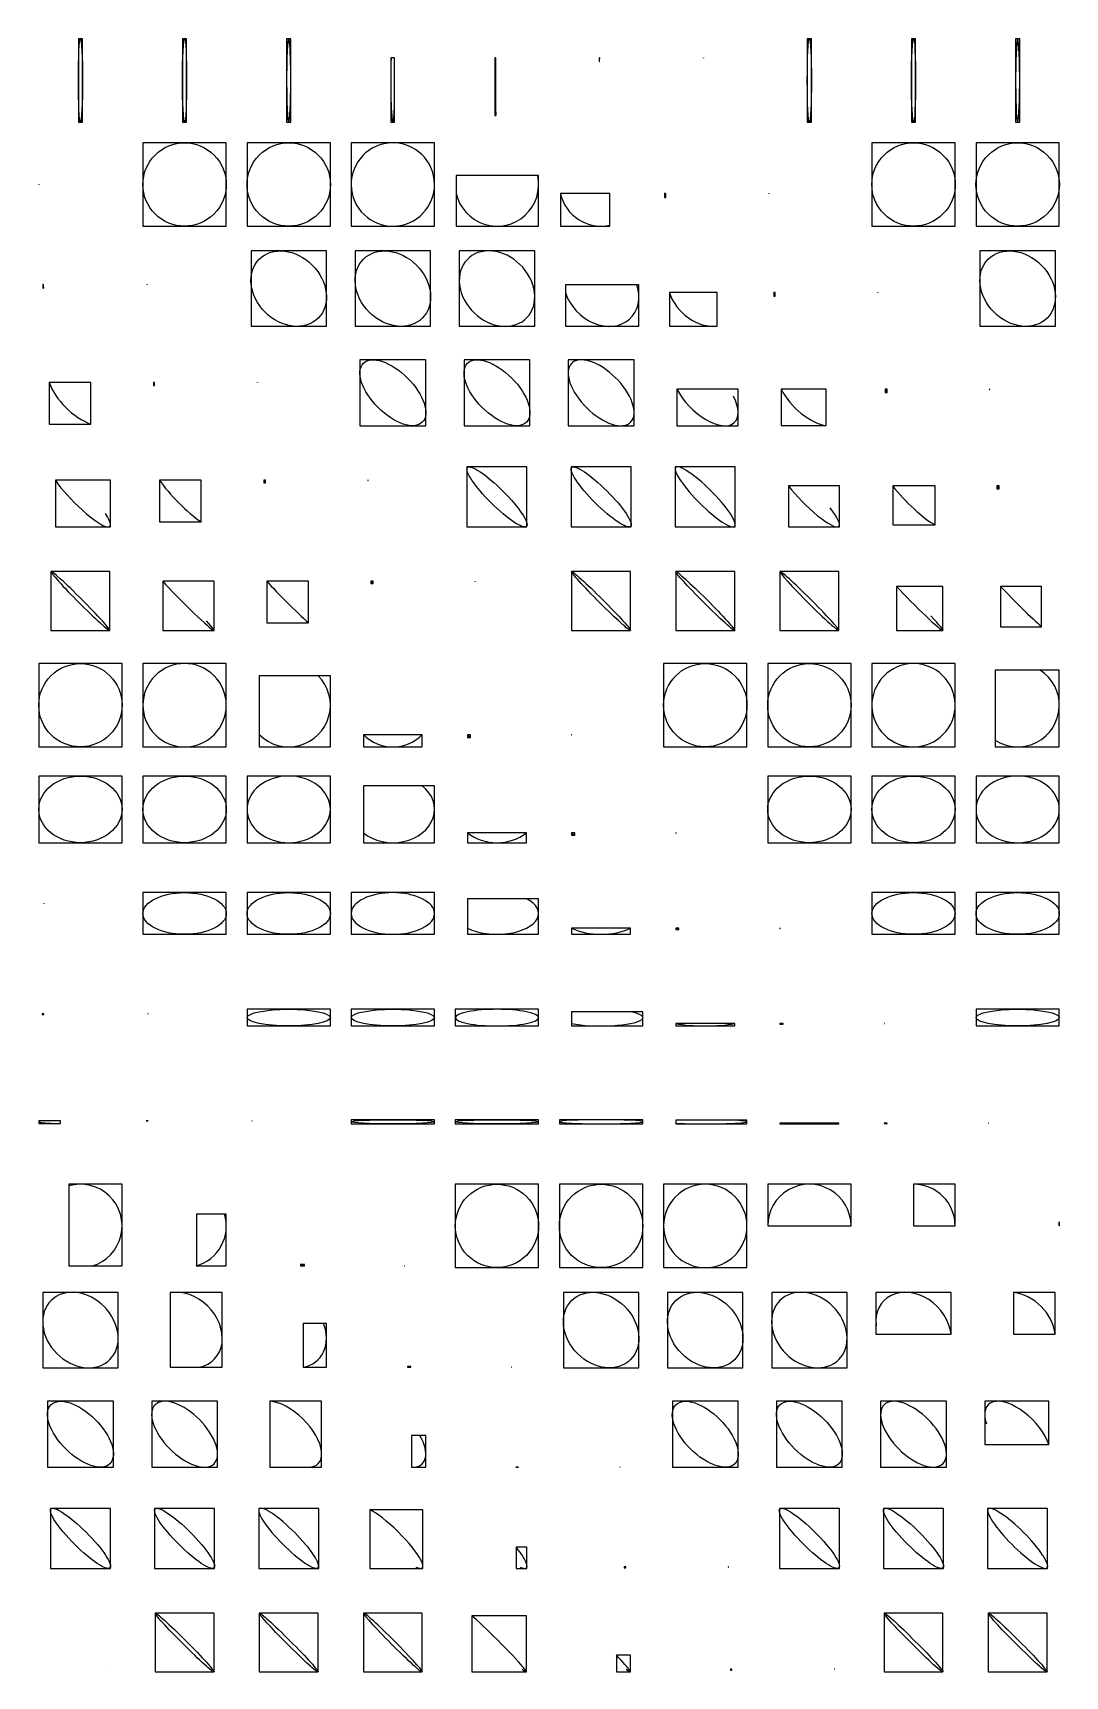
# Model space of a CAD drawing. Header units: millimetres. Extents: x -205 to 204, y -103 to 205.
# Drawn here: x -204.6 to -105.4, y -103.2 to 54.6 of the extents above; entities that cross this region are included whole.
import ezdxf

# ---------------------------------------------------------------- set-up
doc = ezdxf.new("R2010")
doc.units = ezdxf.units.MM
doc.layers.get('0').update_dxf_attribs({"lineweight": 25})

msp = doc.modelspace()

# ---------------------------------------------------------------- linework, layer by layer
for p, q in [((-199.8, 54), (-200.2, 54)), ((-200.2, 54), (-200.2, 46)), ((-199.8, 46), (-199.8, 54)), ((-189.8, 54), (-190.2, 54)), ((-190.2, 54), (-190.2, 46)), ((-189.8, 46), (-189.8, 54)), ((-179.8, 54), (-180.2, 54)), ((-180.2, 54), (-180.2, 46)), ((-179.8, 46), (-179.8, 54)), ((-129.8, 54), (-130.2, 54)), ((-130.2, 54), (-130.2, 46)), ((-129.8, 46), (-129.8, 54)), ((-119.8, 54), (-120.2, 54)), ((-120.2, 54), (-120.2, 46)), ((-119.8, 46), (-119.8, 54)), ((-109.8, 54), (-110.2, 54)), ((-110.2, 54), (-110.2, 46)), ((-109.8, 46), (-109.8, 54)), ((-169.83, 52.16), (-170.2, 52.16)), ((-170.2, 52.16), (-170.2, 46)), ((-169.83, 46), (-169.83, 52.16)), ((-160.11, 52.16), (-160.2, 52.16)), ((-160.2, 52.16), (-160.2, 46.63)), ((-160.11, 46.63), (-160.11, 52.16)), ((-150.17, 52.16), (-150.18, 52.16)), ((-150.18, 52.16), (-150.18, 51.81)), ((-150.17, 51.81), (-150.17, 52.16)), ((-140.17, 52.13), (-140.17, 52.16)), ((-140.17, 52.16), (-140.17, 52.16)), ((-140.17, 52.16), (-140.17, 52.13)), ((-140.17, 52.13), (-140.17, 52.13)), ((-150.18, 51.81), (-150.17, 51.81)), ((-200.2, 46), (-199.8, 46)), ((-190.2, 46), (-189.8, 46)), ((-180.2, 46), (-179.8, 46)), ((-170.2, 46), (-169.83, 46)), ((-160.2, 46.63), (-160.11, 46.63)), ((-130.2, 46), (-129.8, 46)), ((-120.2, 46), (-119.8, 46)), ((-110.2, 46), (-109.8, 46)), ((-186, 44), (-194, 44)), ((-194, 44), (-194, 36)), ((-186, 36), (-186, 44)), ((-176, 44), (-184, 44)), ((-184, 44), (-184, 36)), ((-176, 36), (-176, 44)), ((-166, 44), (-174, 44)), ((-174, 44), (-174, 36)), ((-166, 36), (-166, 44)), ((-116, 44), (-124, 44)), ((-124, 44), (-124, 36)), ((-116, 36), (-116, 44)), ((-106, 44), (-114, 44)), ((-114, 44), (-114, 36)), ((-106, 36), (-106, 44)), ((-204, 39.96), (-204, 40)), ((-204, 40), (-204, 40)), ((-204, 40), (-204, 39.96)), ((-204, 39.96), (-204, 39.96)), ((-156, 40.85), (-163.91, 40.85)), ((-163.91, 40.85), (-163.91, 36)), ((-156, 36), (-156, 40.85)), ((-149.15, 39.15), (-153.91, 39.15)), ((-153.91, 39.15), (-153.91, 36)), ((-149.15, 36), (-149.15, 39.15)), ((-143.8, 39.15), (-143.91, 39.15)), ((-143.91, 39.15), (-143.91, 38.76)), ((-143.91, 38.76), (-143.8, 38.76)), ((-143.8, 38.76), (-143.8, 39.15)), ((-133.9, 39.15), (-133.91, 39.15)), ((-133.91, 39.15), (-133.91, 39.11)), ((-133.91, 39.11), (-133.9, 39.11)), ((-133.9, 39.11), (-133.9, 39.15)), ((-194, 36), (-186, 36)), ((-184, 36), (-176, 36)), ((-174, 36), (-166, 36)), ((-163.91, 36), (-156, 36)), ((-153.91, 36), (-149.15, 36)), ((-124, 36), (-116, 36)), ((-114, 36), (-106, 36)), ((-176.38, 33.62), (-183.62, 33.62)), ((-183.62, 33.62), (-183.62, 26.38)), ((-176.38, 26.38), (-176.38, 33.62)), ((-166.38, 33.62), (-173.62, 33.62)), ((-173.62, 33.62), (-173.62, 26.38)), ((-166.38, 26.38), (-166.38, 33.62)), ((-156.38, 33.62), (-163.62, 33.62)), ((-163.62, 33.62), (-163.62, 26.38)), ((-156.38, 26.38), (-156.38, 33.62)), ((-106.38, 33.62), (-113.62, 33.62)), ((-113.62, 33.62), (-113.62, 26.38)), ((-106.38, 26.38), (-106.38, 33.62)), ((-203.54, 30.4), (-203.6, 30.4)), ((-203.6, 30.4), (-203.6, 30.04)), ((-203.6, 30.04), (-203.54, 30.04)), ((-203.54, 30.04), (-203.54, 30.4)), ((-193.6, 30.36), (-193.6, 30.4)), ((-193.6, 30.4), (-193.6, 30.4)), ((-193.6, 30.4), (-193.6, 30.36)), ((-193.6, 30.36), (-193.6, 30.36)), ((-146.38, 30.38), (-153.43, 30.38)), ((-153.43, 30.38), (-153.43, 26.38)), ((-146.38, 26.38), (-146.38, 30.38)), ((-138.84, 29.62), (-143.43, 29.62)), ((-143.43, 29.62), (-143.43, 26.38)), ((-138.84, 26.38), (-138.84, 29.62)), ((-133.3, 29.62), (-133.43, 29.62)), ((-133.43, 29.62), (-133.43, 29.27)), ((-133.43, 29.27), (-133.3, 29.27)), ((-133.3, 29.27), (-133.3, 29.62)), ((-123.42, 29.62), (-123.43, 29.62)), ((-123.43, 29.62), (-123.43, 29.59)), ((-123.43, 29.59), (-123.42, 29.59)), ((-123.42, 29.59), (-123.42, 29.62)), ((-183.62, 26.38), (-176.38, 26.38)), ((-173.62, 26.38), (-166.38, 26.38)), ((-163.62, 26.38), (-156.38, 26.38)), ((-153.43, 26.38), (-146.38, 26.38)), ((-143.43, 26.38), (-138.84, 26.38)), ((-113.62, 26.38), (-106.38, 26.38)), ((-166.84, 23.16), (-173.16, 23.16)), ((-173.16, 23.16), (-173.16, 16.84)), ((-166.84, 16.84), (-166.84, 23.16)), ((-156.84, 23.16), (-163.16, 23.16)), ((-163.16, 23.16), (-163.16, 16.84)), ((-156.84, 16.84), (-156.84, 23.16)), ((-146.84, 23.16), (-153.16, 23.16)), ((-153.16, 23.16), (-153.16, 16.84)), ((-146.84, 16.84), (-146.84, 23.16)), ((-199, 21), (-203, 21)), ((-203, 21), (-203, 17)), ((-199, 17), (-199, 21)), ((-192.89, 21), (-193, 21)), ((-193, 21), (-193, 20.7)), ((-193, 20.7), (-192.89, 20.7)), ((-192.89, 20.7), (-192.89, 21)), ((-182.99, 21), (-183, 21)), ((-183, 21), (-183, 20.97)), ((-183, 20.97), (-182.99, 20.97)), ((-182.99, 20.97), (-182.99, 21)), ((-136.84, 20.34), (-142.72, 20.34)), ((-142.72, 20.34), (-142.72, 16.84)), ((-136.84, 16.84), (-136.84, 20.34)), ((-128.38, 20.34), (-132.72, 20.34)), ((-132.72, 20.34), (-132.72, 16.86)), ((-128.38, 16.86), (-128.38, 20.34)), ((-122.54, 20.34), (-122.72, 20.34)), ((-122.72, 20.34), (-122.72, 20.02)), ((-122.72, 20.02), (-122.54, 20.02)), ((-122.54, 20.02), (-122.54, 20.34)), ((-112.7, 20.34), (-112.72, 20.34)), ((-112.72, 20.34), (-112.72, 20.31)), ((-112.72, 20.31), (-112.7, 20.31)), ((-112.7, 20.31), (-112.7, 20.34)), ((-203, 17), (-199, 17)), ((-173.16, 16.84), (-166.84, 16.84)), ((-163.16, 16.84), (-156.84, 16.84)), ((-153.16, 16.84), (-146.84, 16.84)), ((-142.72, 16.84), (-136.84, 16.84)), ((-132.72, 16.86), (-128.38, 16.86)), ((-157.12, 12.88), (-162.88, 12.88)), ((-162.88, 12.88), (-162.88, 7.12)), ((-157.12, 7.12), (-157.12, 12.88)), ((-147.12, 12.88), (-152.88, 12.88)), ((-152.88, 12.88), (-152.88, 7.12)), ((-147.12, 7.12), (-147.12, 12.88)), ((-137.12, 12.88), (-142.88, 12.88)), ((-142.88, 12.88), (-142.88, 7.12)), ((-137.12, 7.12), (-137.12, 12.88)), ((-197.12, 11.6), (-202.4, 11.6)), ((-202.4, 11.6), (-202.4, 7.12)), ((-197.12, 7.12), (-197.12, 11.6)), ((-188.4, 11.6), (-192.4, 11.6)), ((-192.4, 11.6), (-192.4, 7.6)), ((-188.4, 7.6), (-188.4, 11.6)), ((-182.23, 11.6), (-182.4, 11.6)), ((-182.4, 11.6), (-182.4, 11.35)), ((-182.4, 11.35), (-182.23, 11.35)), ((-182.23, 11.35), (-182.23, 11.6)), ((-172.38, 11.6), (-172.4, 11.6)), ((-172.4, 11.6), (-172.4, 11.58)), ((-172.4, 11.58), (-172.38, 11.58)), ((-172.38, 11.58), (-172.38, 11.6)), ((-127.12, 11.05), (-132, 11.05)), ((-132, 11.05), (-132, 7.12)), ((-127.12, 7.12), (-127.12, 11.05)), ((-117.93, 11.05), (-122, 11.05)), ((-122, 11.05), (-122, 7.31)), ((-117.93, 7.31), (-117.93, 11.05)), ((-111.79, 11.05), (-112, 11.05)), ((-112, 11.05), (-112, 10.78)), ((-111.79, 10.78), (-111.79, 11.05)), ((-112, 10.78), (-111.79, 10.78)), ((-202.4, 7.12), (-197.12, 7.12)), ((-192.4, 7.6), (-188.4, 7.6)), ((-162.88, 7.12), (-157.12, 7.12)), ((-152.88, 7.12), (-147.12, 7.12)), ((-142.88, 7.12), (-137.12, 7.12)), ((-132, 7.12), (-127.12, 7.12)), ((-122, 7.31), (-117.93, 7.31)), ((-197.17, 2.83), (-202.83, 2.83)), ((-202.83, 2.83), (-202.83, -2.83)), ((-197.17, -2.83), (-197.17, 2.83)), ((-187.17, 1.9), (-192.1, 1.9)), ((-192.1, 1.9), (-192.1, -2.83)), ((-187.17, -2.83), (-187.17, 1.9)), ((-178.1, 1.9), (-182.1, 1.9)), ((-182.1, 1.9), (-182.1, -2.1)), ((-178.1, -2.1), (-178.1, 1.9)), ((-171.9, 1.9), (-172.1, 1.9)), ((-172.1, 1.9), (-172.1, 1.68)), ((-172.1, 1.68), (-171.9, 1.68)), ((-171.9, 1.68), (-171.9, 1.9)), ((-162.08, 1.9), (-162.1, 1.9)), ((-162.1, 1.9), (-162.1, 1.88)), ((-162.1, 1.88), (-162.08, 1.88)), ((-162.08, 1.88), (-162.08, 1.9)), ((-147.17, 2.83), (-152.83, 2.83)), ((-152.83, 2.83), (-152.83, -2.83)), ((-147.17, -2.83), (-147.17, 2.83)), ((-137.17, 2.83), (-142.83, 2.83)), ((-142.83, 2.83), (-142.83, -2.83)), ((-137.17, -2.83), (-137.17, 2.83)), ((-127.17, 2.83), (-132.83, 2.83)), ((-132.83, 2.83), (-132.83, -2.83)), ((-127.17, -2.83), (-127.17, 2.83)), ((-117.17, 1.41), (-121.65, 1.41)), ((-121.65, 1.41), (-121.65, -2.83)), ((-117.17, -2.83), (-117.17, 1.41)), ((-107.7, 1.41), (-111.65, 1.41)), ((-111.65, 1.41), (-111.65, -2.46)), ((-107.7, -2.46), (-107.7, 1.41)), ((-202.83, -2.83), (-197.17, -2.83)), ((-192.1, -2.83), (-187.17, -2.83)), ((-182.1, -2.1), (-178.1, -2.1)), ((-152.83, -2.83), (-147.17, -2.83)), ((-142.83, -2.83), (-137.17, -2.83)), ((-132.83, -2.83), (-127.17, -2.83)), ((-121.65, -2.83), (-117.17, -2.83)), ((-111.65, -2.46), (-107.7, -2.46)), ((-196, -6), (-204, -6)), ((-204, -6), (-204, -14)), ((-196, -14), (-196, -6)), ((-186, -6), (-194, -6)), ((-194, -6), (-194, -14)), ((-186, -14), (-186, -6)), ((-136, -6), (-144, -6)), ((-144, -6), (-144, -14)), ((-136, -14), (-136, -6)), ((-126, -6), (-134, -6)), ((-134, -6), (-134, -14)), ((-126, -14), (-126, -6)), ((-116, -6), (-124, -6)), ((-124, -6), (-124, -14)), ((-116, -14), (-116, -6)), ((-176, -7.17), (-182.83, -7.17)), ((-182.83, -7.17), (-182.83, -14)), ((-176, -14), (-176, -7.17)), ((-106, -6.63), (-112.16, -6.63)), ((-112.16, -6.63), (-112.16, -14)), ((-106, -14), (-106, -6.63)), ((-204, -14), (-196, -14)), ((-194, -14), (-186, -14)), ((-182.83, -14), (-176, -14)), ((-167.17, -12.83), (-172.83, -12.83)), ((-172.83, -12.83), (-172.83, -14)), ((-172.83, -14), (-167.17, -14)), ((-167.17, -14), (-167.17, -12.83)), ((-162.53, -12.83), (-162.83, -12.83)), ((-162.83, -12.83), (-162.83, -13.1)), ((-162.83, -13.1), (-162.53, -13.1)), ((-162.53, -13.1), (-162.53, -12.83)), ((-152.8, -12.83), (-152.83, -12.83)), ((-152.83, -12.83), (-152.83, -12.86)), ((-152.83, -12.86), (-152.8, -12.86)), ((-152.8, -12.86), (-152.8, -12.83)), ((-144, -14), (-136, -14)), ((-134, -14), (-126, -14)), ((-124, -14), (-116, -14)), ((-112.16, -14), (-106, -14)), ((-196, -16.8), (-204, -16.8)), ((-204, -16.8), (-204, -23.2)), ((-196, -23.2), (-196, -16.8)), ((-186, -16.8), (-194, -16.8)), ((-194, -16.8), (-194, -23.2)), ((-186, -23.2), (-186, -16.8)), ((-176, -16.8), (-184, -16.8)), ((-184, -16.8), (-184, -23.2)), ((-176, -23.2), (-176, -16.8)), ((-126, -16.8), (-134, -16.8)), ((-134, -16.8), (-134, -23.2)), ((-126, -23.2), (-126, -16.8)), ((-116, -16.8), (-124, -16.8)), ((-124, -16.8), (-124, -23.2)), ((-116, -23.2), (-116, -16.8)), ((-106, -16.8), (-114, -16.8)), ((-114, -16.8), (-114, -23.2)), ((-106, -23.2), (-106, -16.8)), ((-166, -17.74), (-172.83, -17.74)), ((-172.83, -17.74), (-172.83, -23.2)), ((-166, -23.2), (-166, -17.74)), ((-204, -23.2), (-196, -23.2)), ((-194, -23.2), (-186, -23.2)), ((-184, -23.2), (-176, -23.2)), ((-172.83, -23.2), (-166, -23.2)), ((-157.17, -22.26), (-162.83, -22.26)), ((-162.83, -22.26), (-162.83, -23.2)), ((-162.83, -23.2), (-157.17, -23.2)), ((-157.17, -23.2), (-157.17, -22.26)), ((-152.53, -22.26), (-152.83, -22.26)), ((-152.83, -22.26), (-152.83, -22.48)), ((-152.83, -22.48), (-152.53, -22.48)), ((-152.53, -22.48), (-152.53, -22.26)), ((-142.8, -22.26), (-142.83, -22.26)), ((-142.83, -22.26), (-142.83, -22.29)), ((-142.83, -22.29), (-142.8, -22.29)), ((-142.8, -22.29), (-142.8, -22.26)), ((-134, -23.2), (-126, -23.2)), ((-124, -23.2), (-116, -23.2)), ((-114, -23.2), (-106, -23.2)), ((-186, -28), (-194, -28)), ((-194, -28), (-194, -32)), ((-186, -32), (-186, -28)), ((-176, -28), (-184, -28)), ((-184, -28), (-184, -32)), ((-176, -32), (-176, -28)), ((-166, -28), (-174, -28)), ((-174, -28), (-174, -32)), ((-166, -32), (-166, -28)), ((-116, -28), (-124, -28)), ((-124, -28), (-124, -32)), ((-116, -32), (-116, -28)), ((-106, -28), (-114, -28)), ((-114, -28), (-114, -32)), ((-106, -32), (-106, -28)), ((-203.51, -29.04), (-203.53, -29.04)), ((-203.53, -29.04), (-203.53, -29.06)), ((-203.53, -29.06), (-203.51, -29.06)), ((-203.51, -29.06), (-203.51, -29.04)), ((-156, -28.59), (-162.83, -28.59)), ((-162.83, -28.59), (-162.83, -32)), ((-156, -32), (-156, -28.59)), ((-147.17, -31.41), (-152.83, -31.41)), ((-152.83, -31.41), (-152.83, -32)), ((-147.17, -32), (-147.17, -31.41)), ((-142.53, -31.41), (-142.83, -31.41)), ((-142.83, -31.41), (-142.83, -31.55)), ((-142.83, -31.55), (-142.53, -31.55)), ((-142.53, -31.55), (-142.53, -31.41)), ((-132.8, -31.41), (-132.83, -31.41)), ((-132.83, -31.41), (-132.83, -31.43)), ((-132.83, -31.43), (-132.8, -31.43)), ((-132.8, -31.43), (-132.8, -31.41)), ((-194, -32), (-186, -32)), ((-184, -32), (-176, -32)), ((-174, -32), (-166, -32)), ((-162.83, -32), (-156, -32)), ((-152.83, -32), (-147.17, -32)), ((-124, -32), (-116, -32)), ((-114, -32), (-106, -32)), ((-176, -39.2), (-184, -39.2)), ((-184, -39.2), (-184, -40.8)), ((-176, -40.8), (-176, -39.2)), ((-166, -39.2), (-174, -39.2)), ((-174, -39.2), (-174, -40.8)), ((-166, -40.8), (-166, -39.2)), ((-156, -39.2), (-164, -39.2)), ((-164, -39.2), (-164, -40.8)), ((-156, -40.8), (-156, -39.2)), ((-146, -39.43), (-152.83, -39.43)), ((-152.83, -39.43), (-152.83, -40.8)), ((-146, -40.8), (-146, -39.43)), ((-106, -39.2), (-114, -39.2)), ((-114, -39.2), (-114, -40.8)), ((-106, -40.8), (-106, -39.2)), ((-203.51, -39.62), (-203.68, -39.62)), ((-203.68, -39.62), (-203.68, -39.69)), ((-203.68, -39.69), (-203.51, -39.69)), ((-203.51, -39.69), (-203.51, -39.62)), ((-193.53, -39.62), (-193.51, -39.62)), ((-193.51, -39.62), (-193.53, -39.62)), ((-193.53, -39.62), (-193.53, -39.62)), ((-193.51, -39.62), (-193.51, -39.62)), ((-184, -40.8), (-176, -40.8)), ((-174, -40.8), (-166, -40.8)), ((-164, -40.8), (-156, -40.8)), ((-152.83, -40.8), (-146, -40.8)), ((-137.17, -40.57), (-142.83, -40.57)), ((-142.83, -40.57), (-142.83, -40.8)), ((-142.83, -40.8), (-137.17, -40.8)), ((-137.17, -40.8), (-137.17, -40.57)), ((-132.53, -40.57), (-132.83, -40.57)), ((-132.83, -40.57), (-132.83, -40.62)), ((-132.83, -40.62), (-132.53, -40.62)), ((-132.53, -40.62), (-132.53, -40.57)), ((-122.83, -40.57), (-122.8, -40.57)), ((-122.8, -40.57), (-122.83, -40.57)), ((-122.83, -40.57), (-122.83, -40.57)), ((-122.8, -40.57), (-122.8, -40.57)), ((-114, -40.8), (-106, -40.8)), ((-201.92, -49.9), (-204, -49.9)), ((-204, -49.9), (-204, -50.18)), ((-204, -50.18), (-201.92, -50.18)), ((-201.92, -50.18), (-201.92, -49.9)), ((-193.51, -49.9), (-193.68, -49.9)), ((-193.68, -49.9), (-193.68, -49.92)), ((-193.68, -49.92), (-193.51, -49.92)), ((-193.51, -49.92), (-193.51, -49.9)), ((-183.51, -49.9), (-183.53, -49.9)), ((-183.53, -49.9), (-183.53, -49.91)), ((-183.53, -49.91), (-183.51, -49.91)), ((-183.51, -49.91), (-183.51, -49.9)), ((-166, -49.8), (-174, -49.8)), ((-174, -49.8), (-174, -50.2)), ((-174, -50.2), (-166, -50.2)), ((-166, -50.2), (-166, -49.8)), ((-156, -49.8), (-164, -49.8)), ((-164, -49.8), (-164, -50.2)), ((-164, -50.2), (-156, -50.2)), ((-156, -50.2), (-156, -49.8)), ((-146, -49.8), (-154, -49.8)), ((-154, -49.8), (-154, -50.2)), ((-154, -50.2), (-146, -50.2)), ((-146, -50.2), (-146, -49.8)), ((-136, -49.86), (-142.83, -49.86)), ((-142.83, -49.86), (-142.83, -50.2)), ((-142.83, -50.2), (-136, -50.2)), ((-136, -50.2), (-136, -49.86)), ((-127.17, -50.14), (-132.83, -50.14)), ((-132.83, -50.14), (-132.83, -50.2)), ((-132.83, -50.2), (-127.17, -50.2)), ((-127.17, -50.2), (-127.17, -50.14)), ((-122.53, -50.14), (-122.83, -50.14)), ((-122.83, -50.14), (-122.83, -50.15)), ((-122.83, -50.15), (-122.53, -50.15)), ((-122.53, -50.15), (-122.53, -50.14)), ((-112.83, -50.14), (-112.8, -50.14)), ((-112.8, -50.14), (-112.83, -50.14)), ((-112.83, -50.14), (-112.83, -50.14)), ((-112.8, -50.14), (-112.8, -50.14)), ((-196, -56), (-201.13, -56)), ((-201.13, -56), (-201.13, -63.84)), ((-196, -63.84), (-196, -56)), ((-156, -56), (-164, -56)), ((-164, -56), (-164, -64)), ((-156, -64), (-156, -56)), ((-146, -56), (-154, -56)), ((-154, -56), (-154, -64)), ((-146, -64), (-146, -56)), ((-136, -56), (-144, -56)), ((-144, -56), (-144, -64)), ((-136, -64), (-136, -56)), ((-126, -56), (-134, -56)), ((-134, -56), (-134, -60)), ((-126, -60), (-126, -56)), ((-116, -56), (-120, -56)), ((-120, -56), (-120, -60)), ((-116, -60), (-116, -56)), ((-186, -58.87), (-188.87, -58.87)), ((-188.87, -58.87), (-188.87, -63.84)), ((-186, -63.84), (-186, -58.87)), ((-106, -59.6), (-106.02, -59.6)), ((-106.02, -59.6), (-106.02, -60)), ((-106, -60), (-106, -59.6)), ((-134, -60), (-126, -60)), ((-120, -60), (-116, -60)), ((-106.02, -60), (-106, -60)), ((-201.13, -63.84), (-196, -63.84)), ((-188.87, -63.84), (-186, -63.84)), ((-178.5, -63.71), (-178.87, -63.71)), ((-178.87, -63.71), (-178.87, -63.84)), ((-178.87, -63.84), (-178.5, -63.84)), ((-178.5, -63.84), (-178.5, -63.71)), ((-168.84, -63.83), (-168.87, -63.83)), ((-168.87, -63.83), (-168.87, -63.84)), ((-168.87, -63.84), (-168.84, -63.84)), ((-168.84, -63.84), (-168.84, -63.83)), ((-164, -64), (-156, -64)), ((-154, -64), (-146, -64)), ((-144, -64), (-136, -64)), ((-196.38, -66.38), (-203.62, -66.38)), ((-203.62, -66.38), (-203.62, -73.62)), ((-196.38, -73.62), (-196.38, -66.38)), ((-186.38, -66.38), (-191.4, -66.38)), ((-191.4, -66.38), (-191.4, -73.57)), ((-186.38, -73.57), (-186.38, -66.38)), ((-146.38, -66.38), (-153.62, -66.38)), ((-153.62, -66.38), (-153.62, -73.62)), ((-146.38, -73.62), (-146.38, -66.38)), ((-136.38, -66.38), (-143.62, -66.38)), ((-143.62, -66.38), (-143.62, -73.62)), ((-136.38, -73.62), (-136.38, -66.38)), ((-126.38, -66.38), (-133.62, -66.38)), ((-133.62, -66.38), (-133.62, -73.62)), ((-126.38, -73.62), (-126.38, -66.38)), ((-116.4, -66.38), (-123.62, -66.38)), ((-123.62, -66.38), (-123.62, -70.4)), ((-116.4, -70.4), (-116.4, -66.38)), ((-106.4, -66.4), (-110.4, -66.4)), ((-110.4, -66.4), (-110.4, -70.4)), ((-106.4, -70.4), (-106.4, -66.4)), ((-176.38, -69.37), (-178.6, -69.37)), ((-178.6, -69.37), (-178.6, -73.57)), ((-176.38, -73.57), (-176.38, -69.37)), ((-123.62, -70.4), (-116.4, -70.4)), ((-110.4, -70.4), (-106.4, -70.4)), ((-203.62, -73.62), (-196.38, -73.62)), ((-191.4, -73.57), (-186.38, -73.57)), ((-178.6, -73.57), (-176.38, -73.57)), ((-168.28, -73.49), (-168.6, -73.49)), ((-168.6, -73.49), (-168.6, -73.57)), ((-168.6, -73.57), (-168.28, -73.57)), ((-168.28, -73.57), (-168.28, -73.49)), ((-158.57, -73.56), (-158.6, -73.56)), ((-158.6, -73.56), (-158.6, -73.57)), ((-158.6, -73.57), (-158.57, -73.57)), ((-158.57, -73.57), (-158.57, -73.56)), ((-153.62, -73.62), (-146.38, -73.62)), ((-143.62, -73.62), (-136.38, -73.62)), ((-133.62, -73.62), (-126.38, -73.62)), ((-196.84, -76.84), (-203.16, -76.84)), ((-203.16, -76.84), (-203.16, -83.16)), ((-196.84, -83.16), (-196.84, -76.84)), ((-186.84, -76.84), (-193.16, -76.84)), ((-193.16, -76.84), (-193.16, -83.16)), ((-186.84, -83.16), (-186.84, -76.84)), ((-176.84, -76.84), (-181.8, -76.84)), ((-181.8, -76.84), (-181.8, -83.16)), ((-176.84, -83.16), (-176.84, -76.84)), ((-136.84, -76.84), (-143.16, -76.84)), ((-143.16, -76.84), (-143.16, -83.16)), ((-136.84, -83.16), (-136.84, -76.84)), ((-126.84, -76.84), (-133.16, -76.84)), ((-133.16, -76.84), (-133.16, -83.16)), ((-126.84, -83.16), (-126.84, -76.84)), ((-116.84, -76.84), (-123.16, -76.84)), ((-123.16, -76.84), (-123.16, -83.16)), ((-116.84, -83.16), (-116.84, -76.84)), ((-107, -76.84), (-113.16, -76.84)), ((-113.16, -76.84), (-113.16, -81)), ((-107, -81), (-107, -76.84)), ((-166.84, -80.11), (-168.2, -80.11)), ((-168.2, -80.11), (-168.2, -83.16)), ((-166.84, -83.16), (-166.84, -80.11)), ((-113.16, -81), (-107, -81)), ((-203.16, -83.16), (-196.84, -83.16)), ((-193.16, -83.16), (-186.84, -83.16)), ((-181.8, -83.16), (-176.84, -83.16)), ((-168.2, -83.16), (-166.84, -83.16)), ((-158.2, -83.16), (-157.95, -83.16)), ((-157.95, -83.16), (-158.2, -83.16)), ((-158.2, -83.16), (-158.2, -83.16)), ((-157.95, -83.16), (-157.95, -83.16)), ((-148.2, -83.16), (-148.17, -83.16)), ((-148.17, -83.16), (-148.2, -83.16)), ((-148.2, -83.16), (-148.2, -83.16)), ((-148.17, -83.16), (-148.17, -83.16)), ((-143.16, -83.16), (-136.84, -83.16)), ((-133.16, -83.16), (-126.84, -83.16)), ((-123.16, -83.16), (-116.84, -83.16)), ((-197.12, -87.12), (-202.88, -87.12)), ((-202.88, -87.12), (-202.88, -92.88)), ((-197.12, -92.88), (-197.12, -87.12)), ((-187.12, -87.12), (-192.88, -87.12)), ((-192.88, -87.12), (-192.88, -92.88)), ((-187.12, -92.88), (-187.12, -87.12)), ((-177.12, -87.12), (-182.88, -87.12)), ((-182.88, -87.12), (-182.88, -92.88)), ((-177.12, -92.88), (-177.12, -87.12)), ((-167.12, -87.25), (-172.21, -87.25)), ((-172.21, -87.25), (-172.21, -92.88)), ((-167.12, -92.88), (-167.12, -87.25)), ((-127.12, -87.12), (-132.88, -87.12)), ((-132.88, -87.12), (-132.88, -92.88)), ((-127.12, -92.88), (-127.12, -87.12)), ((-117.12, -87.12), (-122.88, -87.12)), ((-122.88, -87.12), (-122.88, -92.88)), ((-117.12, -92.88), (-117.12, -87.12)), ((-107.12, -87.12), (-112.88, -87.12)), ((-112.88, -87.12), (-112.88, -92.88)), ((-107.12, -92.88), (-107.12, -87.12)), ((-157.12, -90.86), (-158.15, -90.86)), ((-158.15, -90.86), (-158.15, -92.88)), ((-157.12, -92.88), (-157.12, -90.86)), ((-202.88, -92.88), (-197.12, -92.88)), ((-192.88, -92.88), (-187.12, -92.88)), ((-182.88, -92.88), (-177.12, -92.88)), ((-172.21, -92.88), (-167.12, -92.88)), ((-158.15, -92.88), (-157.12, -92.88)), ((-147.62, -92.75), (-147.79, -92.75)), ((-147.79, -92.75), (-147.79, -92.83)), ((-147.79, -92.83), (-147.62, -92.83)), ((-147.62, -92.83), (-147.62, -92.75)), ((-137.77, -92.75), (-137.79, -92.75)), ((-137.79, -92.75), (-137.79, -92.76)), ((-137.79, -92.76), (-137.77, -92.76)), ((-137.77, -92.76), (-137.77, -92.75)), ((-132.88, -92.88), (-127.12, -92.88)), ((-122.88, -92.88), (-117.12, -92.88)), ((-112.88, -92.88), (-107.12, -92.88)), ((-187.17, -97.17), (-192.83, -97.17)), ((-192.83, -97.17), (-192.83, -102.83)), ((-187.17, -102.83), (-187.17, -97.17)), ((-177.17, -97.17), (-182.83, -97.17)), ((-182.83, -97.17), (-182.83, -102.83)), ((-177.17, -102.83), (-177.17, -97.17)), ((-167.17, -97.17), (-172.83, -97.17)), ((-172.83, -97.17), (-172.83, -102.83)), ((-167.17, -102.83), (-167.17, -97.17)), ((-157.17, -97.45), (-162.41, -97.45)), ((-162.41, -97.45), (-162.41, -102.83)), ((-157.17, -102.83), (-157.17, -97.45)), ((-117.17, -97.17), (-122.83, -97.17)), ((-122.83, -97.17), (-122.83, -102.83)), ((-117.17, -102.83), (-117.17, -97.17)), ((-107.17, -97.17), (-112.83, -97.17)), ((-112.83, -97.17), (-112.83, -102.83)), ((-107.17, -102.83), (-107.17, -97.17)), ((-147.17, -101.23), (-148.52, -101.23)), ((-148.52, -101.23), (-148.52, -102.83)), ((-147.17, -102.83), (-147.17, -101.23)), ((-137.45, -102.55), (-137.59, -102.55)), ((-137.59, -102.55), (-137.59, -102.66)), ((-137.45, -102.66), (-137.45, -102.55)), ((-127.57, -102.55), (-127.59, -102.55)), ((-127.59, -102.55), (-127.59, -102.56)), ((-127.59, -102.56), (-127.57, -102.56)), ((-127.57, -102.56), (-127.57, -102.55)), ((-197.17, -102.83), (-197.17, -102.83)), ((-197.17, -102.83), (-197.17, -102.83)), ((-197.17, -102.83), (-197.17, -102.83)), ((-197.17, -102.83), (-197.17, -102.83)), ((-192.83, -102.83), (-187.17, -102.83)), ((-182.83, -102.83), (-177.17, -102.83)), ((-172.83, -102.83), (-167.17, -102.83)), ((-162.41, -102.83), (-157.17, -102.83)), ((-148.52, -102.83), (-147.17, -102.83)), ((-137.59, -102.66), (-137.45, -102.66)), ((-122.83, -102.83), (-117.17, -102.83)), ((-112.83, -102.83), (-107.17, -102.83))]:
    msp.add_line(p, q)
for centre, major_axis, ratio in [((-200, 50), (0, 4), 0.05), ((-190, 50), (0, 4), 0.05), ((-130, 50), (0, 4), 0.05), ((-120, 50), (0, 4), 0.05), ((-190, 40), (-2.83, 2.83), 1), ((-180, 40), (-2.83, 2.83), 1), ((-120, 40), (-2.83, 2.83), 1), ((-110, 40), (-2.83, 2.83), 1), ((-180, 30), (-2.83, 2.83), 0.8), ((-170, 30), (-2.83, 2.83), 0.8), ((-110, 30), (-2.83, 2.83), 0.8), ((-170, 20), (-2.83, 2.83), 0.5), ((-160, 20), (-2.83, 2.83), 0.5), ((-160, 10), (-2.83, 2.83), 0.2), ((-150, 10), (-2.83, 2.83), 0.2), ((-150, 0), (-2.83, 2.83), 0.05), ((-140, 0), (-2.83, 2.83), 0.05), ((-200, -10), (-4, 0), 1), ((-140, -10), (-4, 0), 1), ((-130, -10), (-4, 0), 1), ((-200, -20), (-4, 0), 0.8), ((-190, -20), (-4, 0), 0.8), ((-130, -20), (-4, 0), 0.8), ((-120, -20), (-4, 0), 0.8), ((-190, -30), (-4, 0), 0.5), ((-180, -30), (-4, 0), 0.5), ((-120, -30), (-4, 0), 0.5), ((-110, -30), (-4, 0), 0.5), ((-180, -40), (-4, 0), 0.2), ((-170, -40), (-4, 0), 0.2), ((-110, -40), (-4, 0), 0.2), ((-170, -50), (-4, 0), 0.05), ((-160, -50), (-4, 0), 0.05), ((-160, -60), (2.83, -2.83), 1), ((-150, -60), (2.83, -2.83), 1), ((-150, -70), (2.83, -2.83), 0.8), ((-140, -70), (2.83, -2.83), 0.8), ((-200, -80), (2.83, -2.83), 0.5), ((-140, -80), (2.83, -2.83), 0.5), ((-130, -80), (2.83, -2.83), 0.5), ((-200, -90), (2.83, -2.83), 0.2), ((-190, -90), (2.83, -2.83), 0.2), ((-130, -90), (2.83, -2.83), 0.2), ((-120, -90), (2.83, -2.83), 0.2), ((-190, -100), (2.83, -2.83), 0.05), ((-180, -100), (2.83, -2.83), 0.05), ((-120, -100), (2.83, -2.83), 0.05), ((-110, -100), (2.83, -2.83), 0.05)]:
    msp.add_ellipse(centre, major_axis=major_axis, ratio=ratio)
for centre, major_axis, ratio, start_param, end_param in [((-180, 50), (0, 4), 0.05, 1, 7.282185), ((-110, 50), (0, 4), 0.05, 6.183185, 12.465371), ((-170, 50), (0, 4), 0.05, 1, 4.141593), ((-160, 50), (0, 4), 0.05, 1, 2.570796), ((-150, 50), (0, 4), 0.05, 1, 1.1), ((-140, 50), (0, 4), 0.05, 1, 1.01), ((-170, 40), (-2.83, 2.83), 1, 1, 7.282185), ((-200, 40), (-2.83, 2.83), 1, 0.785398, 0.795398), ((-160, 40), (-2.83, 2.83), 1, 1, 4.141593), ((-150, 40), (-2.83, 2.83), 1, 1, 2.570796), ((-140, 40), (-2.83, 2.83), 1, 1, 1.1), ((-130, 40), (-2.83, 2.83), 1, 1, 1.01), ((-160, 30), (-2.83, 2.83), 0.8, 1, 7.282185), ((-200, 30), (-2.83, 2.83), 0.8, 0.785398, 0.885398), ((-190, 30), (-2.83, 2.83), 0.8, 0.785398, 0.795398), ((-150, 30), (-2.83, 2.83), 0.8, 1, 4.141593), ((-140, 30), (-2.83, 2.83), 0.8, 1, 2.570796), ((-130, 30), (-2.83, 2.83), 0.8, 1, 1.1), ((-120, 30), (-2.83, 2.83), 0.8, 1, 1.01), ((-150, 20), (-2.83, 2.83), 0.5, 1, 7.282185), ((-200, 20), (-2.83, 2.83), 0.5, 0.785398, 2.356194), ((-190, 20), (-2.83, 2.83), 0.5, 0.785398, 0.885398), ((-180, 20), (-2.83, 2.83), 0.5, 0.785398, 0.795398), ((-140, 20), (-2.83, 2.83), 0.5, 1, 4.141593), ((-130, 20), (-2.83, 2.83), 0.5, 1, 2.570796), ((-120, 20), (-2.83, 2.83), 0.5, 1, 1.1), ((-110, 20), (-2.83, 2.83), 0.5, 1, 1.01), ((-140, 10), (-2.83, 2.83), 0.2, 1, 7.282185), ((-200, 10), (-2.83, 2.83), 0.2, 0.785398, 3.926991), ((-190, 10), (-2.83, 2.83), 0.2, 0.785398, 2.356194), ((-180, 10), (-2.83, 2.83), 0.2, 0.785398, 0.885398), ((-170, 10), (-2.83, 2.83), 0.2, 0.785398, 0.795398), ((-130, 10), (-2.83, 2.83), 0.2, 1, 4.141593), ((-120, 10), (-2.83, 2.83), 0.2, 1, 2.570796), ((-110, 10), (-2.83, 2.83), 0.2, 1, 1.1), ((-130, 0), (-2.83, 2.83), 0.05, 1, 7.282185), ((-200, 0), (-2.83, 2.83), 0.05, 0.785398, 7.067583), ((-190, 0), (-2.83, 2.83), 0.05, 0.785398, 3.926991), ((-180, 0), (-2.83, 2.83), 0.05, 0.785398, 2.356194), ((-170, 0), (-2.83, 2.83), 0.05, 0.785398, 0.885398), ((-160, 0), (-2.83, 2.83), 0.05, 0.785398, 0.795398), ((-120, 0), (-2.83, 2.83), 0.05, 1, 4.141593), ((-110, 0), (-2.83, 2.83), 0.05, 1, 2.570796), ((-190, -10), (-4, 0), 1, 0.785398, 7.067583), ((-120, -10), (-4, 0), 1, 1, 7.282185), ((-180, -10), (-4, 0), 1, 0.785398, 3.926991), ((-110, -10), (-4, 0), 1, 1, 4.141593), ((-170, -10), (-4, 0), 1, 0.785398, 2.356194), ((-160, -10), (-4, 0), 1, 0.785398, 0.885398), ((-150, -10), (-4, 0), 1, 0.785398, 0.795398), ((-180, -20), (-4, 0), 0.8, 0.785398, 7.067583), ((-110, -20), (-4, 0), 0.8, 1, 7.282185), ((-170, -20), (-4, 0), 0.8, 0.785398, 3.926991), ((-160, -20), (-4, 0), 0.8, 0.785398, 2.356194), ((-150, -20), (-4, 0), 0.8, 0.785398, 0.885398), ((-140, -20), (-4, 0), 0.8, 0.785398, 0.795398), ((-170, -30), (-4, 0), 0.5, 0.785398, 7.067583), ((-200, -30), (-4, 0), 0.5, 5.783185, 5.793185), ((-160, -30), (-4, 0), 0.5, 0.785398, 3.926991), ((-150, -30), (-4, 0), 0.5, 0.785398, 2.356194), ((-140, -30), (-4, 0), 0.5, 0.785398, 0.885398), ((-130, -30), (-4, 0), 0.5, 0.785398, 0.795398), ((-160, -40), (-4, 0), 0.2, 0.785398, 7.067583), ((-150, -40), (-4, 0), 0.2, 0.785398, 3.926991), ((-200, -40), (-4, 0), 0.2, 5.783185, 5.883185), ((-190, -40), (-4, 0), 0.2, 5.783185, 5.793185), ((-140, -40), (-4, 0), 0.2, 0.785398, 2.356194), ((-130, -40), (-4, 0), 0.2, 0.785398, 0.885398), ((-120, -40), (-4, 0), 0.2, 0.785398, 0.795398), ((-200, -50), (-4, 0), 0.05, 5.783185, 7.353982), ((-190, -50), (-4, 0), 0.05, 5.783185, 5.883185), ((-180, -50), (-4, 0), 0.05, 5.783185, 5.793185), ((-150, -50), (-4, 0), 0.05, 0.785398, 7.067583), ((-140, -50), (-4, 0), 0.05, 0.785398, 3.926991), ((-130, -50), (-4, 0), 0.05, 0.785398, 2.356194), ((-120, -50), (-4, 0), 0.05, 0.785398, 0.885398), ((-110, -50), (-4, 0), 0.05, 0.785398, 0.795398), ((-200, -60), (2.83, -2.83), 1, 5.783185, 8.924778), ((-140, -60), (2.83, -2.83), 1, 0.785398, 7.067583), ((-130, -60), (2.83, -2.83), 1, 0.785398, 3.926991), ((-120, -60), (2.83, -2.83), 1, 0.785398, 2.356194), ((-190, -60), (2.83, -2.83), 1, 5.783185, 7.353982), ((-110, -60), (2.83, -2.83), 1, 0.785398, 0.885398), ((-180, -60), (2.83, -2.83), 1, 5.783185, 5.883185), ((-170, -60), (2.83, -2.83), 1, 5.783185, 5.793185), ((-200, -70), (2.83, -2.83), 0.8, 5.783185, 12.065371), ((-190, -70), (2.83, -2.83), 0.8, 5.783185, 8.924778), ((-130, -70), (2.83, -2.83), 0.8, 0.785398, 7.067583), ((-120, -70), (2.83, -2.83), 0.8, 0.785398, 3.926991), ((-110, -70), (2.83, -2.83), 0.8, 0.785398, 2.356194), ((-180, -70), (2.83, -2.83), 0.8, 5.783185, 7.353982), ((-170, -70), (2.83, -2.83), 0.8, 5.783185, 5.883185), ((-160, -70), (2.83, -2.83), 0.8, 5.783185, 5.793185), ((-190, -80), (2.83, -2.83), 0.5, 5.783185, 12.065371), ((-180, -80), (2.83, -2.83), 0.5, 5.783185, 8.924778), ((-120, -80), (2.83, -2.83), 0.5, 0.785398, 7.067583), ((-110, -80), (2.83, -2.83), 0.5, 0.785398, 3.926991), ((-170, -80), (2.83, -2.83), 0.5, 5.783185, 7.353982), ((-160, -80), (2.83, -2.83), 0.5, 5.783185, 5.883185), ((-150, -80), (2.83, -2.83), 0.5, 5.783185, 5.793185), ((-180, -90), (2.83, -2.83), 0.2, 5.783185, 12.065371), ((-110, -90), (2.83, -2.83), 0.2, 0.785398, 7.067583), ((-170, -90), (2.83, -2.83), 0.2, 5.783185, 8.924778), ((-160, -90), (2.83, -2.83), 0.2, 5.783185, 7.353982), ((-150, -90), (2.83, -2.83), 0.2, 5.783185, 5.883185), ((-140, -90), (2.83, -2.83), 0.2, 5.783185, 5.793185), ((-170, -100), (2.83, -2.83), 0.05, 5.783185, 12.065371), ((-160, -100), (2.83, -2.83), 0.05, 5.783185, 8.924778), ((-150, -100), (2.83, -2.83), 0.05, 5.783185, 7.353982), ((-140, -100), (2.83, -2.83), 0.05, 5.783185, 5.883185), ((-130, -100), (2.83, -2.83), 0.05, 5.783185, 5.793185), ((-200, -100), (2.83, -2.83), 0.05, 0.001, 0.011)]:
    msp.add_ellipse(centre, major_axis=major_axis, ratio=ratio, start_param=start_param, end_param=end_param)

doc.saveas('drawing.dxf')
